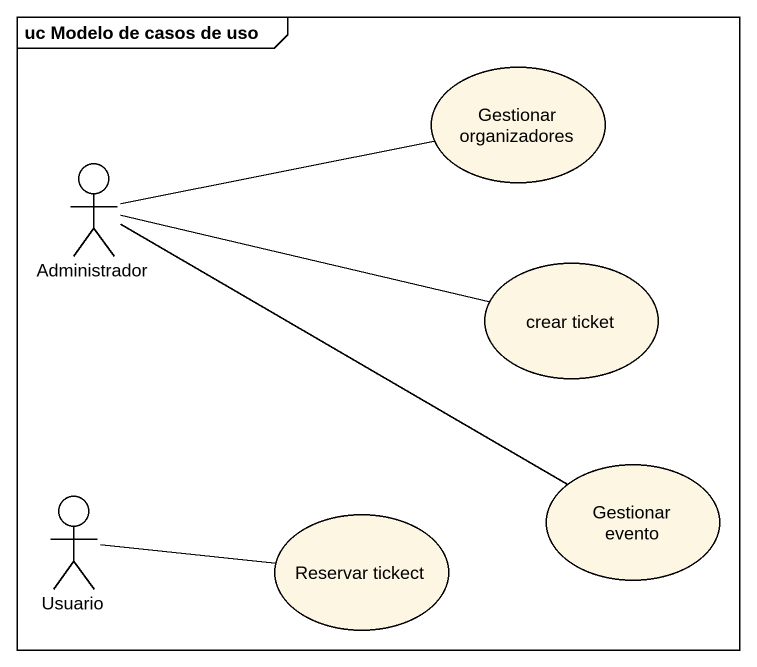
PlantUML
@startuml
mainframe uc Modelo de casos de uso
usecase "Gestionar organizadores" as Gestionar_organizadores
actor Administrador
usecase "crear ticket" as crear_ticket
actor Usuario
usecase "Reservar tickect" as Reservar_tickect
usecase "Gestionar evento" as Gestionar_evento
Administrador -right- Gestionar_organizadores
Administrador -right- crear_ticket
Administrador -right- Gestionar_evento
Usuario -right- Reservar_tickect
@enduml
